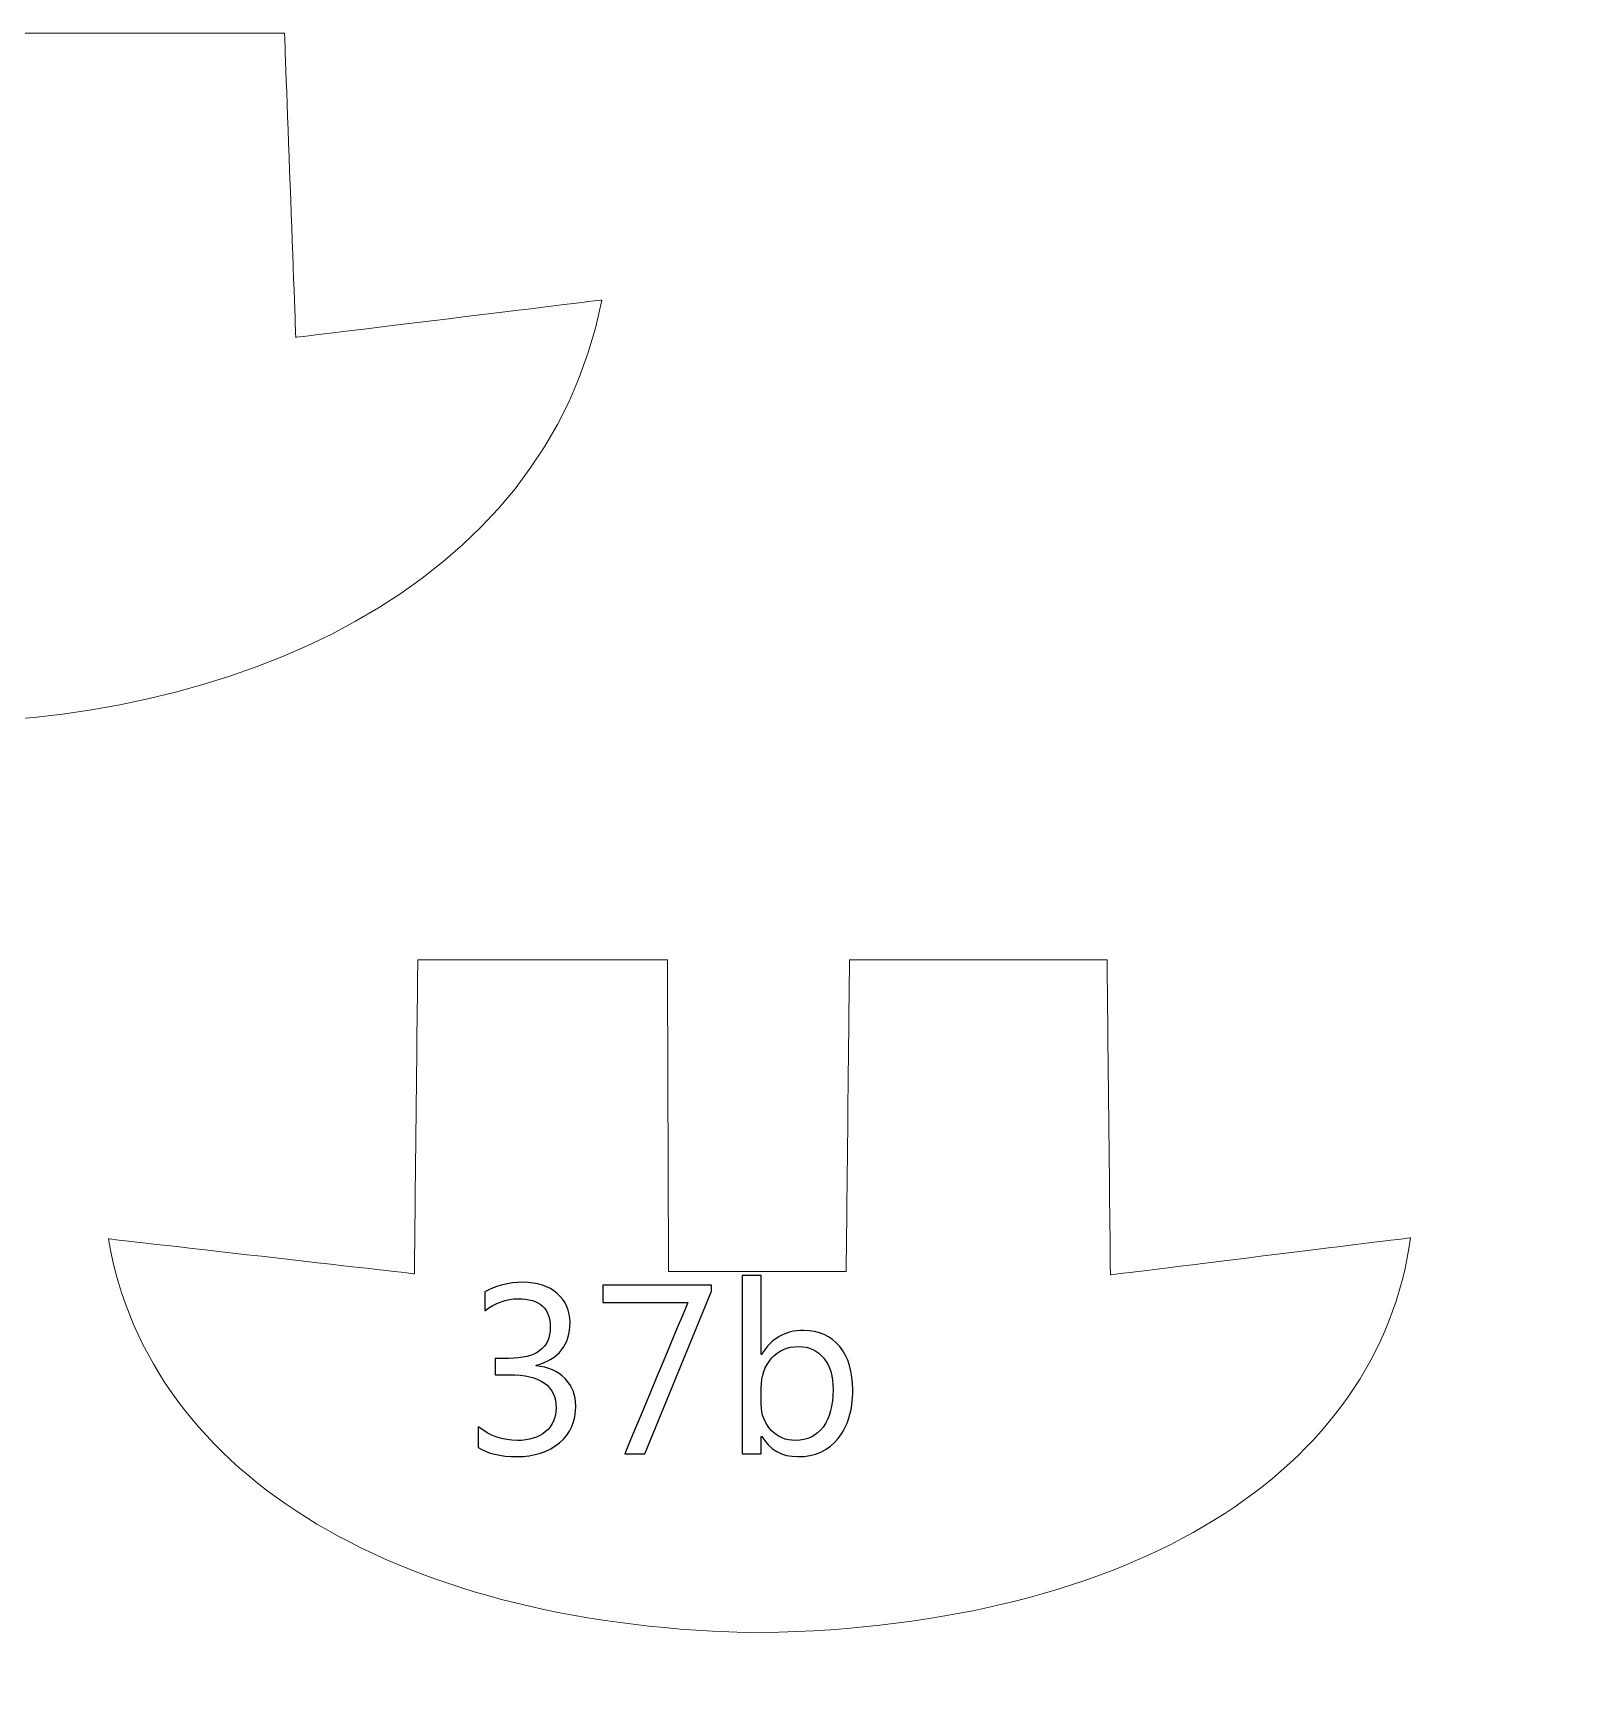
# Model space of a CAD drawing. Header units: centimetres. Extents: x -494 to 505, y -672 to 577.
# Drawn here: x 12.1 to 80.5, y 413.3 to 487.7 of the extents above; entities that cross this region are included whole.
import ezdxf

# ---------------------------------------------------------------- set-up
doc = ezdxf.new("R2010")
doc.units = ezdxf.units.CM
doc.header["$MEASUREMENT"] = 0
doc.layers.add('Camada 1', color=7, linetype='Continuous')
doc.layers.add('Camada 2', color=10, linetype='Continuous')

msp = doc.modelspace()

# ---------------------------------------------------------------- linework, layer by layer
at = {"layer": 'Camada 1', "lineweight": 9}
for points, knots in [([(-8.541766, 487.702352), (-8.541766, 487.702352), (3.288538, 487.702352), (3.288538, 487.702352), (3.288538, 487.702352), (3.288538, 487.702352), (3.288538, 474.205808), (3.288538, 474.205808), (3.288538, 474.205808), (3.288538, 474.205808), (11.536426, 474.205808), (11.536426, 474.205808), (11.536426, 474.205808), (11.536426, 474.205808), (11.619738, 487.702352), (11.619738, 487.702352), (11.619738, 487.702352), (11.619738, 487.702352), (23.36673, 487.702352), (23.36673, 487.702352), (23.36673, 487.702352), (23.36673, 487.702352), (23.866602, 474.122496), (23.866602, 474.122496), (23.866602, 474.122496), (23.866602, 474.122496), (37.52977, 475.788736), (37.52977, 475.788736), (37.52977, 475.788736), (32.497014, 449.928488), (-18.839942, 451.329552), (-22.954742, 475.788736), (-22.954742, 475.788736), (-22.954742, 475.788736), (-9.041638, 474.039184), (-9.041638, 474.039184), (-9.041638, 474.039184), (-9.041638, 474.039184), (-8.541766, 487.702352), (-8.541766, 487.702352)], [0, 0, 0, 0, 0.090909091, 0.090909091, 0.090909091, 0.090909101, 0.181818182, 0.181818182, 0.181818182, 0.181818192, 0.272727273, 0.272727273, 0.272727273, 0.272727283, 0.363636364, 0.363636364, 0.363636364, 0.363636374, 0.454545455, 0.454545455, 0.454545455, 0.454545465, 0.545454545, 0.545454545, 0.545454545, 0.545454555, 0.636363636, 0.636363636, 0.636363636, 0.636363646, 0.727272727, 0.727272727, 0.727272727, 0.727272737, 0.818181818, 0.818181818, 0.818181818, 0.818181828, 1, 1, 1, 1]), ([(288.960814, 353.67214), (288.960814, 353.67214), (306.821586, 353.757484), (306.821586, 353.757484), (306.821586, 353.757484), (306.821586, 353.757484), (306.803806, 326.357488), (306.803806, 326.357488), (306.803806, 326.357488), (306.803806, 326.357488), (315.147198, 326.356472), (315.147198, 326.356472), (315.147198, 326.356472), (315.147198, 326.356472), (315.160914, 353.57562), (315.160914, 353.57562), (315.160914, 353.57562), (315.160914, 353.57562), (341.611458, 353.57562), (341.611458, 353.57562), (341.611458, 353.57562), (341.611458, 353.57562), (341.611458, 326.355964), (341.611458, 326.355964), (341.611458, 326.355964), (341.611458, 326.355964), (349.923862, 326.357996), (349.923862, 326.357996), (349.923862, 326.357996), (349.923862, 326.357996), (349.92691, 353.617276), (349.92691, 353.617276), (349.92691, 353.617276), (349.92691, 353.617276), (376.460766, 353.605592), (376.460766, 353.605592), (376.460766, 353.605592), (376.460766, 353.605592), (376.395234, 326.36714), (376.395234, 326.36714), (376.395234, 326.36714), (376.395234, 326.36714), (384.838194, 326.357488), (384.838194, 326.357488), (384.838194, 326.357488), (384.838194, 326.357488), (384.869182, 353.677728), (384.869182, 353.677728), (384.869182, 353.677728), (384.869182, 353.677728), (411.304994, 353.702112), (411.304994, 353.702112), (411.304994, 353.702112), (411.304994, 353.702112), (411.304994, 326.35952), (411.304994, 326.35952), (411.304994, 326.35952), (411.304994, 326.35952), (419.585902, 326.365108), (419.585902, 326.365108), (419.585902, 326.365108), (419.585902, 326.365108), (419.720522, 353.670108), (419.720522, 353.670108), (419.720522, 353.670108), (419.720522, 353.670108), (446.437766, 353.618292), (446.437766, 353.618292), (446.437766, 353.618292), (446.437766, 353.618292), (446.52311, 326.358504), (446.52311, 326.358504), (446.52311, 326.358504), (446.52311, 326.358504), (454.750678, 326.360536), (454.750678, 326.360536), (454.750678, 326.360536), (454.750678, 326.360536), (454.791826, 353.618292), (454.791826, 353.618292), (454.791826, 353.618292), (454.791826, 353.618292), (489.229146, 353.633024), (489.229146, 353.633024), (489.229146, 353.633024), (489.229146, 353.633024), (489.287566, 342.489536), (489.287566, 342.489536), (489.287566, 342.489536), (489.287566, 342.489536), (481.005134, 342.497156), (481.005134, 342.497156), (481.005134, 342.497156), (481.005134, 342.497156), (481.005642, 309.723028), (481.005642, 309.723028), (481.005642, 309.723028), (481.005642, 309.723028), (489.285534, 309.728616), (489.285534, 309.728616), (489.285534, 309.728616), (489.285534, 309.728616), (489.28401, 298.680632), (489.28401, 298.680632), (489.28401, 298.680632), (489.28401, 298.680632), (280.265378, 298.67606), (280.265378, 298.67606), (280.265378, 298.67606), (280.265378, 298.67606), (280.256742, 315.430408), (280.256742, 315.430408), (280.256742, 315.430408), (280.256742, 315.430408), (252.19279, 315.430408), (252.19279, 315.430408), (252.19279, 315.430408), (247.88749, 315.334904), (245.91899, 310.748172), (245.883938, 302.43526), (245.883938, 302.43526), (246.230902, 288.837116), (238.245142, 283.140404), (231.76103, 283.8704), (231.76103, 283.8704), (231.76103, 283.8704), (235.595922, 314.865512), (235.595922, 314.865512), (235.595922, 314.865512), (235.595922, 314.865512), (227.385626, 315.718444), (227.385626, 315.718444), (227.385626, 315.718444), (227.385626, 315.718444), (224.653602, 295.469056), (224.653602, 295.469056), (224.653602, 295.469056), (224.653602, 295.469056), (5.72135, 295.22674), (5.72135, 295.22674), (5.72135, 295.22674), (5.72135, 295.22674), (5.716778, 279.167844), (5.716778, 279.167844), (5.716778, 279.167844), (5.716778, 279.167844), (-2.628138, 279.165304), (-2.628138, 279.165304), (-2.628138, 279.165304), (-2.628138, 279.165304), (-2.98577, 224.0915), (-2.98577, 224.0915), (-2.98577, 224.0915), (-2.98577, 224.0915), (-88.789002, 214.483696), (-88.789002, 214.483696), (-88.789002, 214.483696), (-88.789002, 214.483696), (-160.134554, 214.52332), (-160.134554, 214.52332), (-160.134554, 214.52332), (-163.876482, 213.130384), (-165.443662, 209.995516), (-164.388038, 204.757528), (-164.388038, 204.757528), (-164.388038, 204.757528), (-161.889694, 196.939916), (-161.889694, 196.939916), (-161.889694, 196.939916), (-159.55137, 189.6237), (-158.882842, 185.430668), (-164.745162, 183.003444), (-164.745162, 183.003444), (-164.745162, 183.003444), (-175.274478, 179.070508), (-175.274478, 179.070508), (-175.274478, 179.070508), (-189.770766, 172.492416), (-191.904366, 158.459424), (-185.580274, 139.325096), (-185.580274, 139.325096), (-182.29707, 128.78308), (-186.260486, 121.438924), (-192.412366, 123.689364), (-192.412366, 123.689364), (-192.412366, 123.689364), (-261.359142, 146.906996), (-261.359142, 146.906996), (-261.359142, 146.906996), (-259.768086, 152.90292), (-257.854958, 158.898844), (-255.620774, 164.893752), (-255.620774, 164.893752), (-255.620774, 164.893752), (-235.993178, 156.483304), (-235.993178, 156.483304), (-235.993178, 156.483304), (-235.993178, 156.483304), (-233.24947, 164.39388), (-233.24947, 164.39388), (-233.24947, 164.39388), (-233.24947, 164.39388), (-252.959362, 172.804328), (-252.959362, 172.804328), (-252.959362, 172.804328), (-249.96013, 179.295044), (-246.799354, 185.623708), (-243.478558, 191.789812), (-243.478558, 191.789812), (-243.478558, 191.789812), (-223.85147, 181.048152), (-223.85147, 181.048152), (-223.85147, 181.048152), (-223.85147, 181.048152), (-219.526358, 188.126116), (-219.526358, 188.126116), (-219.526358, 188.126116), (-219.526358, 188.126116), (-238.904526, 198.951596), (-238.904526, 198.951596), (-238.904526, 198.951596), (-235.729018, 204.52842), (-232.421938, 209.843116), (-228.924866, 214.772748), (-228.924866, 214.772748), (-228.924866, 214.772748), (-210.96097, 202.698604), (-210.96097, 202.698604), (-210.96097, 202.698604), (-210.96097, 202.698604), (-206.469742, 209.526632), (-206.469742, 209.526632), (-206.469742, 209.526632), (-206.469742, 209.526632), (-224.18421, 221.600776), (-224.18421, 221.600776), (-224.18421, 221.600776), (-220.36151, 226.60102), (-216.750138, 231.702356), (-213.372446, 236.922564), (-213.372446, 236.922564), (-213.372446, 236.922564), (-194.826382, 225.348292), (-194.826382, 225.348292), (-194.826382, 225.348292), (-194.826382, 225.348292), (-191.25057, 232.592372), (-191.25057, 232.592372), (-191.25057, 232.592372), (-191.25057, 232.592372), (-209.380582, 244.333776), (-209.380582, 244.333776), (-209.380582, 244.333776), (-202.259946, 261.027672), (-207.195166, 274.737068), (-227.065078, 282.88488), (-227.065078, 282.88488), (-261.775194, 290.706048), (-301.116238, 286.78124), (-337.022694, 269.0622), (-337.022694, 269.0622), (-362.833158, 254.920496), (-388.11327, 237.066328), (-415.161222, 221.333568), (-415.161222, 221.333568), (-428.876714, 212.451696), (-442.468254, 204.489812), (-456.981306, 198.090028), (-456.981306, 198.090028), (-462.47939, 196.298312), (-466.306662, 195.61048), (-468.373206, 196.760592), (-468.373206, 196.760592), (-481.297234, 208.35874), (-487.891074, 236.208316), (-486.846118, 283.671264), (-486.846118, 283.671264), (-484.055166, 323.948552), (-477.369886, 350.249236), (-465.985606, 359.680256), (-465.985606, 359.680256), (-455.591418, 363.607604), (-416.449002, 364.2106), (-357.647494, 359.764076), (-357.647494, 359.764076), (-317.62573, 356.62108), (-277.81377, 352.853244), (-238.131858, 348.694756), (-238.131858, 348.694756), (-214.866474, 346.01658), (-195.551298, 366.45342), (-178.214274, 397.942308), (-178.214274, 397.942308), (-183.909462, 398.922748), (-187.93587, 403.347936), (-188.438282, 412.292292), (-188.438282, 412.292292), (-188.327538, 422.884092), (-183.723026, 428.164752), (-174.94631, 428.932848), (-174.94631, 428.932848), (-171.28617, 428.963836), (-167.626538, 428.92218), (-163.96843, 428.50308), (-163.96843, 428.50308), (-159.001206, 427.909736), (-156.690822, 430.099216), (-156.854398, 436.178452), (-156.854398, 436.178452), (-156.854398, 436.178452), (-156.778198, 448.203828), (-156.778198, 448.203828), (-156.778198, 448.203828), (-156.778198, 448.203828), (-147.700746, 448.20332), (-147.700746, 448.20332), (-147.700746, 448.20332), (-147.700746, 448.20332), (-147.697698, 465.516468), (-147.697698, 465.516468), (-147.697698, 465.516468), (-147.697698, 465.516468), (-132.459222, 465.506816), (-132.459222, 465.506816), (-132.459222, 465.506816), (-132.459222, 465.506816), (-117.536722, 483.837996), (-117.536722, 483.837996), (-117.536722, 483.837996), (-117.536722, 483.837996), (-45.491654, 483.825804), (-45.491654, 483.825804), (-45.491654, 483.825804), (-45.491654, 483.825804), (-45.47489, 454.015348), (-45.47489, 454.015348), (-45.47489, 454.015348), (-45.47489, 454.015348), (-36.796218, 454.018396), (-36.796218, 454.018396), (-36.796218, 454.018396), (-36.796218, 454.018396), (-36.920678, 434.287168), (-36.920678, 434.287168), (-36.920678, 434.287168), (-37.163502, 430.041812), (-40.062658, 428.173896), (-44.477686, 427.461172), (-44.477686, 427.461172), (-44.477686, 427.461172), (-58.86831, 427.45914), (-58.86831, 427.45914), (-58.86831, 427.45914), (-58.86831, 427.45914), (-58.872882, 414.921192), (-58.872882, 414.921192), (-58.872882, 414.921192), (-58.872882, 414.921192), (-43.79849, 414.921192), (-43.79849, 414.921192), (-43.79849, 414.921192), (-24.761698, 414.171384), (-13.673582, 411.255972), (-8.36295, 404.78964), (-8.36295, 404.78964), (-4.952238, 400.746468), (-2.86385, 396.261336), (-2.70891, 391.1346), (-2.70891, 391.1346), (-2.70891, 391.1346), (-2.534666, 366.474248), (-2.534666, 366.474248), (-2.534666, 366.474248), (-2.534666, 366.474248), (5.877814, 366.480344), (5.877814, 366.480344), (5.877814, 366.480344), (5.877814, 366.480344), (5.90169, 347.073728), (5.90169, 347.073728), (5.90169, 347.073728), (5.90169, 347.073728), (233.39171, 347.06814), (233.39171, 347.06814), (233.39171, 347.06814), (233.39171, 347.06814), (233.356658, 357.819452), (233.356658, 357.819452), (233.356658, 357.819452), (238.909098, 375.214388), (244.365526, 393.373356), (250.012962, 410.004768), (250.012962, 410.004768), (252.496066, 417.378896), (256.725674, 421.44188), (262.677402, 421.235124), (262.677402, 421.235124), (270.499078, 420.488872), (274.919186, 415.631376), (277.312882, 408.136344), (277.312882, 408.136344), (281.81935, 390.775952), (285.049722, 371.798088), (288.960814, 353.67214)], [0, 0, 0, 0, 0.009803922, 0.009803922, 0.009803922, 0.009803932, 0.019607843, 0.019607843, 0.019607843, 0.019607853, 0.029411765, 0.029411765, 0.029411765, 0.029411775, 0.039215686, 0.039215686, 0.039215686, 0.039215696, 0.049019608, 0.049019608, 0.049019608, 0.049019618, 0.058823529, 0.058823529, 0.058823529, 0.058823539, 0.068627451, 0.068627451, 0.068627451, 0.068627461, 0.078431373, 0.078431373, 0.078431373, 0.078431383, 0.088235294, 0.088235294, 0.088235294, 0.088235304, 0.098039216, 0.098039216, 0.098039216, 0.098039226, 0.107843137, 0.107843137, 0.107843137, 0.107843147, 0.117647059, 0.117647059, 0.117647059, 0.117647069, 0.12745098, 0.12745098, 0.12745098, 0.12745099, 0.137254902, 0.137254902, 0.137254902, 0.137254912, 0.147058824, 0.147058824, 0.147058824, 0.147058834, 0.156862745, 0.156862745, 0.156862745, 0.156862755, 0.166666667, 0.166666667, 0.166666667, 0.166666677, 0.176470588, 0.176470588, 0.176470588, 0.176470598, 0.18627451, 0.18627451, 0.18627451, 0.18627452, 0.196078431, 0.196078431, 0.196078431, 0.196078441, 0.205882353, 0.205882353, 0.205882353, 0.205882363, 0.215686275, 0.215686275, 0.215686275, 0.215686285, 0.225490196, 0.225490196, 0.225490196, 0.225490206, 0.235294118, 0.235294118, 0.235294118, 0.235294128, 0.245098039, 0.245098039, 0.245098039, 0.245098049, 0.254901961, 0.254901961, 0.254901961, 0.254901971, 0.264705882, 0.264705882, 0.264705882, 0.264705892, 0.274509804, 0.274509804, 0.274509804, 0.274509814, 0.284313725, 0.284313725, 0.284313725, 0.284313735, 0.294117647, 0.294117647, 0.294117647, 0.294117657, 0.303921569, 0.303921569, 0.303921569, 0.303921579, 0.31372549, 0.31372549, 0.31372549, 0.3137255, 0.323529412, 0.323529412, 0.323529412, 0.323529422, 0.333333333, 0.333333333, 0.333333333, 0.333333343, 0.343137255, 0.343137255, 0.343137255, 0.343137265, 0.352941176, 0.352941176, 0.352941176, 0.352941186, 0.362745098, 0.362745098, 0.362745098, 0.362745108, 0.37254902, 0.37254902, 0.37254902, 0.37254903, 0.382352941, 0.382352941, 0.382352941, 0.382352951, 0.392156863, 0.392156863, 0.392156863, 0.392156873, 0.401960784, 0.401960784, 0.401960784, 0.401960794, 0.411764706, 0.411764706, 0.411764706, 0.411764716, 0.421568627, 0.421568627, 0.421568627, 0.421568637, 0.431372549, 0.431372549, 0.431372549, 0.431372559, 0.441176471, 0.441176471, 0.441176471, 0.441176481, 0.450980392, 0.450980392, 0.450980392, 0.450980402, 0.460784314, 0.460784314, 0.460784314, 0.460784324, 0.470588235, 0.470588235, 0.470588235, 0.470588245, 0.480392157, 0.480392157, 0.480392157, 0.480392167, 0.490196078, 0.490196078, 0.490196078, 0.490196088, 0.5, 0.5, 0.5, 0.50000001, 0.509803922, 0.509803922, 0.509803922, 0.509803932, 0.519607843, 0.519607843, 0.519607843, 0.519607853, 0.529411765, 0.529411765, 0.529411765, 0.529411775, 0.539215686, 0.539215686, 0.539215686, 0.539215696, 0.549019608, 0.549019608, 0.549019608, 0.549019618, 0.558823529, 0.558823529, 0.558823529, 0.558823539, 0.568627451, 0.568627451, 0.568627451, 0.568627461, 0.578431373, 0.578431373, 0.578431373, 0.578431383, 0.588235294, 0.588235294, 0.588235294, 0.588235304, 0.598039216, 0.598039216, 0.598039216, 0.598039226, 0.607843137, 0.607843137, 0.607843137, 0.607843147, 0.617647059, 0.617647059, 0.617647059, 0.617647069, 0.62745098, 0.62745098, 0.62745098, 0.62745099, 0.637254902, 0.637254902, 0.637254902, 0.637254912, 0.647058824, 0.647058824, 0.647058824, 0.647058834, 0.656862745, 0.656862745, 0.656862745, 0.656862755, 0.666666667, 0.666666667, 0.666666667, 0.666666677, 0.676470588, 0.676470588, 0.676470588, 0.676470598, 0.68627451, 0.68627451, 0.68627451, 0.68627452, 0.696078431, 0.696078431, 0.696078431, 0.696078441, 0.705882353, 0.705882353, 0.705882353, 0.705882363, 0.715686275, 0.715686275, 0.715686275, 0.715686285, 0.725490196, 0.725490196, 0.725490196, 0.725490206, 0.735294118, 0.735294118, 0.735294118, 0.735294128, 0.745098039, 0.745098039, 0.745098039, 0.745098049, 0.754901961, 0.754901961, 0.754901961, 0.754901971, 0.764705882, 0.764705882, 0.764705882, 0.764705892, 0.774509804, 0.774509804, 0.774509804, 0.774509814, 0.784313725, 0.784313725, 0.784313725, 0.784313735, 0.794117647, 0.794117647, 0.794117647, 0.794117657, 0.803921569, 0.803921569, 0.803921569, 0.803921579, 0.81372549, 0.81372549, 0.81372549, 0.8137255, 0.823529412, 0.823529412, 0.823529412, 0.823529422, 0.833333333, 0.833333333, 0.833333333, 0.833333343, 0.843137255, 0.843137255, 0.843137255, 0.843137265, 0.852941176, 0.852941176, 0.852941176, 0.852941186, 0.862745098, 0.862745098, 0.862745098, 0.862745108, 0.87254902, 0.87254902, 0.87254902, 0.87254903, 0.882352941, 0.882352941, 0.882352941, 0.882352951, 0.892156863, 0.892156863, 0.892156863, 0.892156873, 0.901960784, 0.901960784, 0.901960784, 0.901960794, 0.911764706, 0.911764706, 0.911764706, 0.911764716, 0.921568627, 0.921568627, 0.921568627, 0.921568637, 0.931372549, 0.931372549, 0.931372549, 0.931372559, 0.941176471, 0.941176471, 0.941176471, 0.941176481, 0.950980392, 0.950980392, 0.950980392, 0.950980402, 0.960784314, 0.960784314, 0.960784314, 0.960784324, 0.970588235, 0.970588235, 0.970588235, 0.970588245, 0.980392157, 0.980392157, 0.980392157, 0.980392167, 1, 1, 1, 1]), ([(29.31287, 446.320164), (29.31287, 446.320164), (40.459406, 446.324228), (40.459406, 446.324228), (40.459406, 446.324228), (40.459406, 446.324228), (40.507666, 432.39944), (40.507666, 432.39944), (40.507666, 432.39944), (40.507666, 432.39944), (48.439578, 432.39944), (48.439578, 432.39944), (48.439578, 432.39944), (48.439578, 432.39944), (48.587406, 446.320164), (48.587406, 446.320164), (48.587406, 446.320164), (48.587406, 446.320164), (60.087002, 446.323212), (60.087002, 446.323212), (60.087002, 446.323212), (60.087002, 446.323212), (60.236862, 432.248564), (60.236862, 432.248564), (60.236862, 432.248564), (60.236862, 432.248564), (73.639934, 433.907184), (73.639934, 433.907184), (73.639934, 433.907184), (72.189594, 423.50182), (61.38545, 416.586416), (44.674282, 416.264852), (44.674282, 416.264852), (28.791662, 416.48126), (17.316958, 423.137076), (15.507462, 433.856892), (15.507462, 433.856892), (15.507462, 433.856892), (29.161994, 432.298856), (29.161994, 432.298856), (29.161994, 432.298856), (29.161994, 432.298856), (29.31287, 446.320164), (29.31287, 446.320164)], [0, 0, 0, 0, 0.083333333, 0.083333333, 0.083333333, 0.083333343, 0.166666667, 0.166666667, 0.166666667, 0.166666677, 0.25, 0.25, 0.25, 0.25000001, 0.333333333, 0.333333333, 0.333333333, 0.333333343, 0.416666667, 0.416666667, 0.416666667, 0.416666677, 0.5, 0.5, 0.5, 0.50000001, 0.583333333, 0.583333333, 0.583333333, 0.583333343, 0.666666667, 0.666666667, 0.666666667, 0.666666677, 0.75, 0.75, 0.75, 0.75000001, 0.833333333, 0.833333333, 0.833333333, 0.833333343, 1, 1, 1, 1])]:
    msp.add_open_spline(points, degree=3, knots=knots, dxfattribs=at)
at = {"layer": 'Camada 2'}
for points, knots in [([(44.671234, 425.031916), (44.671234, 425.031916), (44.649898, 425.031916), (44.649898, 425.031916), (44.649898, 425.031916), (44.649898, 425.031916), (44.649898, 424.26128), (44.649898, 424.26128), (44.649898, 424.26128), (44.649898, 424.26128), (43.7896, 424.26128), (43.7896, 424.26128), (43.7896, 424.26128), (43.7896, 424.26128), (43.7896, 432.218338), (43.7896, 432.218338), (43.7896, 432.218338), (43.7896, 432.218338), (44.649898, 432.218338), (44.649898, 432.218338), (44.649898, 432.218338), (44.649898, 432.218338), (44.649898, 428.69866), (44.649898, 428.69866), (44.649898, 428.69866), (44.649898, 428.69866), (44.671234, 428.69866), (44.671234, 428.69866), (44.671234, 428.69866), (45.094398, 429.410114), (45.714412, 429.76673), (46.529752, 429.76673), (46.529752, 429.76673), (47.21987, 429.76673), (47.759112, 429.5267), (48.149764, 429.044608), (48.149764, 429.044608), (48.54067, 428.562516), (48.735996, 427.917356), (48.735996, 427.107096), (48.735996, 427.107096), (48.735996, 426.207428), (48.517302, 425.485306), (48.079914, 424.944032), (48.079914, 424.944032), (47.641002, 424.402758), (47.042324, 424.132248), (46.282356, 424.132248), (46.282356, 424.132248), (45.57268, 424.132248), (45.035216, 424.43146), (44.671234, 425.031916)], [0, 0, 0, 0, 0.071428571, 0.071428571, 0.071428571, 0.071428581, 0.142857143, 0.142857143, 0.142857143, 0.142857153, 0.214285714, 0.214285714, 0.214285714, 0.214285724, 0.285714286, 0.285714286, 0.285714286, 0.285714296, 0.357142857, 0.357142857, 0.357142857, 0.357142867, 0.428571429, 0.428571429, 0.428571429, 0.428571439, 0.5, 0.5, 0.5, 0.50000001, 0.571428571, 0.571428571, 0.571428571, 0.571428581, 0.642857143, 0.642857143, 0.642857143, 0.642857153, 0.714285714, 0.714285714, 0.714285714, 0.714285724, 0.785714286, 0.785714286, 0.785714286, 0.785714296, 0.857142857, 0.857142857, 0.857142857, 0.857142867, 1, 1, 1, 1]), ([(32.015176, 424.540934), (32.015176, 424.540934), (32.015176, 425.465494), (32.015176, 425.465494), (32.015176, 425.465494), (32.529526, 425.057062), (33.111948, 424.852592), (33.75914, 424.852592), (33.75914, 424.852592), (34.285936, 424.852592), (34.70529, 424.983402), (35.01898, 425.247054), (35.01898, 425.247054), (35.332416, 425.510452), (35.488372, 425.86529), (35.488372, 426.30979), (35.488372, 426.30979), (35.488372, 427.29531), (34.789618, 427.788324), (33.39338, 427.788324), (33.39338, 427.788324), (33.39338, 427.788324), (32.768032, 427.788324), (32.768032, 427.788324), (32.768032, 427.788324), (32.768032, 427.788324), (32.768032, 428.519336), (32.768032, 428.519336), (32.768032, 428.519336), (32.768032, 428.519336), (33.3629, 428.519336), (33.3629, 428.519336), (33.3629, 428.519336), (34.608516, 428.519336), (35.230308, 428.98187), (35.230308, 429.904652), (35.230308, 429.904652), (35.230308, 430.759616), (34.755328, 431.186082), (33.805622, 431.186082), (33.805622, 431.186082), (33.27527, 431.186082), (32.775144, 431.007012), (32.305498, 430.648364), (32.305498, 430.648364), (32.305498, 430.648364), (32.305498, 431.487072), (32.305498, 431.487072), (32.305498, 431.487072), (32.789368, 431.773838), (33.361122, 431.917348), (34.018982, 431.917348), (34.018982, 431.917348), (34.65322, 431.917348), (35.160458, 431.748946), (35.54222, 431.413666), (35.54222, 431.413666), (35.922204, 431.076862), (36.112196, 430.646586), (36.112196, 430.121568), (36.112196, 430.121568), (36.112196, 429.13046), (35.608514, 428.492412), (34.599626, 428.209456), (34.599626, 428.209456), (34.599626, 428.209456), (34.599626, 428.187866), (34.599626, 428.187866), (34.599626, 428.187866), (35.140646, 428.135796), (35.570922, 427.945804), (35.889946, 427.61789), (35.889946, 427.61789), (36.210748, 427.289976), (36.37026, 426.88129), (36.37026, 426.392086), (36.37026, 426.392086), (36.37026, 425.714668), (36.128198, 425.169838), (35.64255, 424.75404), (35.64255, 424.75404), (35.156902, 424.34002), (34.517076, 424.132248), (33.723072, 424.132248), (33.723072, 424.132248), (33.008062, 424.132248), (32.43834, 424.268392), (32.015176, 424.540934)], [0, 0, 0, 0, 0.043478261, 0.043478261, 0.043478261, 0.043478271, 0.086956522, 0.086956522, 0.086956522, 0.086956532, 0.130434783, 0.130434783, 0.130434783, 0.130434793, 0.173913043, 0.173913043, 0.173913043, 0.173913053, 0.217391304, 0.217391304, 0.217391304, 0.217391314, 0.260869565, 0.260869565, 0.260869565, 0.260869575, 0.304347826, 0.304347826, 0.304347826, 0.304347836, 0.347826087, 0.347826087, 0.347826087, 0.347826097, 0.391304348, 0.391304348, 0.391304348, 0.391304358, 0.434782609, 0.434782609, 0.434782609, 0.434782619, 0.47826087, 0.47826087, 0.47826087, 0.47826088, 0.52173913, 0.52173913, 0.52173913, 0.52173914, 0.565217391, 0.565217391, 0.565217391, 0.565217401, 0.608695652, 0.608695652, 0.608695652, 0.608695662, 0.652173913, 0.652173913, 0.652173913, 0.652173923, 0.695652174, 0.695652174, 0.695652174, 0.695652184, 0.739130435, 0.739130435, 0.739130435, 0.739130445, 0.782608696, 0.782608696, 0.782608696, 0.782608706, 0.826086957, 0.826086957, 0.826086957, 0.826086967, 0.869565217, 0.869565217, 0.869565217, 0.869565227, 0.913043478, 0.913043478, 0.913043478, 0.913043488, 1, 1, 1, 1]), ([(42.424096, 431.517552), (42.424096, 431.517552), (39.445438, 424.26128), (39.445438, 424.26128), (39.445438, 424.26128), (39.445438, 424.26128), (38.552882, 424.26128), (38.552882, 424.26128), (38.552882, 424.26128), (38.552882, 424.26128), (41.37025, 431.014124), (41.37025, 431.014124), (41.37025, 431.014124), (41.37025, 431.014124), (37.574474, 431.014124), (37.574474, 431.014124), (37.574474, 431.014124), (37.574474, 431.014124), (37.574474, 431.788316), (37.574474, 431.788316), (37.574474, 431.788316), (37.574474, 431.788316), (42.424096, 431.788316), (42.424096, 431.788316), (42.424096, 431.788316), (42.424096, 431.788316), (42.424096, 431.517552), (42.424096, 431.517552)], [0, 0, 0, 0, 0.125, 0.125, 0.125, 0.12500001, 0.25, 0.25, 0.25, 0.25000001, 0.375, 0.375, 0.375, 0.37500001, 0.5, 0.5, 0.5, 0.50000001, 0.625, 0.625, 0.625, 0.62500001, 0.75, 0.75, 0.75, 0.75000001, 1, 1, 1, 1]), ([(44.649898, 427.20768), (44.649898, 427.20768), (44.649898, 426.454824), (44.649898, 426.454824), (44.649898, 426.454824), (44.649898, 426.008546), (44.794932, 425.630594), (45.083476, 425.318682), (45.083476, 425.318682), (45.37202, 425.008548), (45.739558, 424.852592), (46.183804, 424.852592), (46.183804, 424.852592), (46.70552, 424.852592), (47.113952, 425.053506), (47.409862, 425.453048), (47.409862, 425.453048), (47.705518, 425.854368), (47.854108, 426.41012), (47.854108, 427.123352), (47.854108, 427.123352), (47.854108, 427.723808), (47.716186, 428.194978), (47.43831, 428.535592), (47.43831, 428.535592), (47.162466, 428.875952), (46.787816, 429.046386), (46.314614, 429.046386), (46.314614, 429.046386), (45.814742, 429.046386), (45.41139, 428.872396), (45.106844, 428.522892), (45.106844, 428.522892), (44.802298, 428.173642), (44.649898, 427.734476), (44.649898, 427.20768)], [0, 0, 0, 0, 0.1, 0.1, 0.1, 0.10000001, 0.2, 0.2, 0.2, 0.20000001, 0.3, 0.3, 0.3, 0.30000001, 0.4, 0.4, 0.4, 0.40000001, 0.5, 0.5, 0.5, 0.50000001, 0.6, 0.6, 0.6, 0.60000001, 0.7, 0.7, 0.7, 0.70000001, 0.8, 0.8, 0.8, 0.80000001, 1, 1, 1, 1])]:
    msp.add_open_spline(points, degree=3, knots=knots, dxfattribs=at)
at = {"layer": 'Camada 2', "lineweight": 9}
for points, knots in [([(44.671234, 425.031916), (44.671234, 425.031916), (44.649898, 425.031916), (44.649898, 425.031916), (44.649898, 425.031916), (44.649898, 425.031916), (44.649898, 424.26128), (44.649898, 424.26128), (44.649898, 424.26128), (44.649898, 424.26128), (43.7896, 424.26128), (43.7896, 424.26128), (43.7896, 424.26128), (43.7896, 424.26128), (43.7896, 432.218338), (43.7896, 432.218338), (43.7896, 432.218338), (43.7896, 432.218338), (44.649898, 432.218338), (44.649898, 432.218338), (44.649898, 432.218338), (44.649898, 432.218338), (44.649898, 428.69866), (44.649898, 428.69866), (44.649898, 428.69866), (44.649898, 428.69866), (44.671234, 428.69866), (44.671234, 428.69866), (44.671234, 428.69866), (45.094398, 429.410114), (45.714412, 429.76673), (46.529752, 429.76673), (46.529752, 429.76673), (47.21987, 429.76673), (47.759112, 429.5267), (48.149764, 429.044608), (48.149764, 429.044608), (48.54067, 428.562516), (48.735996, 427.917356), (48.735996, 427.107096), (48.735996, 427.107096), (48.735996, 426.207428), (48.517302, 425.485306), (48.079914, 424.944032), (48.079914, 424.944032), (47.641002, 424.402758), (47.042324, 424.132248), (46.282356, 424.132248), (46.282356, 424.132248), (45.57268, 424.132248), (45.035216, 424.43146), (44.671234, 425.031916)], [0, 0, 0, 0, 0.071428571, 0.071428571, 0.071428571, 0.071428581, 0.142857143, 0.142857143, 0.142857143, 0.142857153, 0.214285714, 0.214285714, 0.214285714, 0.214285724, 0.285714286, 0.285714286, 0.285714286, 0.285714296, 0.357142857, 0.357142857, 0.357142857, 0.357142867, 0.428571429, 0.428571429, 0.428571429, 0.428571439, 0.5, 0.5, 0.5, 0.50000001, 0.571428571, 0.571428571, 0.571428571, 0.571428581, 0.642857143, 0.642857143, 0.642857143, 0.642857153, 0.714285714, 0.714285714, 0.714285714, 0.714285724, 0.785714286, 0.785714286, 0.785714286, 0.785714296, 0.857142857, 0.857142857, 0.857142857, 0.857142867, 1, 1, 1, 1]), ([(32.015176, 424.540934), (32.015176, 424.540934), (32.015176, 425.465494), (32.015176, 425.465494), (32.015176, 425.465494), (32.529526, 425.057062), (33.111948, 424.852592), (33.75914, 424.852592), (33.75914, 424.852592), (34.285936, 424.852592), (34.70529, 424.983402), (35.01898, 425.247054), (35.01898, 425.247054), (35.332416, 425.510452), (35.488372, 425.86529), (35.488372, 426.30979), (35.488372, 426.30979), (35.488372, 427.29531), (34.789618, 427.788324), (33.39338, 427.788324), (33.39338, 427.788324), (33.39338, 427.788324), (32.768032, 427.788324), (32.768032, 427.788324), (32.768032, 427.788324), (32.768032, 427.788324), (32.768032, 428.519336), (32.768032, 428.519336), (32.768032, 428.519336), (32.768032, 428.519336), (33.3629, 428.519336), (33.3629, 428.519336), (33.3629, 428.519336), (34.608516, 428.519336), (35.230308, 428.98187), (35.230308, 429.904652), (35.230308, 429.904652), (35.230308, 430.759616), (34.755328, 431.186082), (33.805622, 431.186082), (33.805622, 431.186082), (33.27527, 431.186082), (32.775144, 431.007012), (32.305498, 430.648364), (32.305498, 430.648364), (32.305498, 430.648364), (32.305498, 431.487072), (32.305498, 431.487072), (32.305498, 431.487072), (32.789368, 431.773838), (33.361122, 431.917348), (34.018982, 431.917348), (34.018982, 431.917348), (34.65322, 431.917348), (35.160458, 431.748946), (35.54222, 431.413666), (35.54222, 431.413666), (35.922204, 431.076862), (36.112196, 430.646586), (36.112196, 430.121568), (36.112196, 430.121568), (36.112196, 429.13046), (35.608514, 428.492412), (34.599626, 428.209456), (34.599626, 428.209456), (34.599626, 428.209456), (34.599626, 428.187866), (34.599626, 428.187866), (34.599626, 428.187866), (35.140646, 428.135796), (35.570922, 427.945804), (35.889946, 427.61789), (35.889946, 427.61789), (36.210748, 427.289976), (36.37026, 426.88129), (36.37026, 426.392086), (36.37026, 426.392086), (36.37026, 425.714668), (36.128198, 425.169838), (35.64255, 424.75404), (35.64255, 424.75404), (35.156902, 424.34002), (34.517076, 424.132248), (33.723072, 424.132248), (33.723072, 424.132248), (33.008062, 424.132248), (32.43834, 424.268392), (32.015176, 424.540934)], [0, 0, 0, 0, 0.043478261, 0.043478261, 0.043478261, 0.043478271, 0.086956522, 0.086956522, 0.086956522, 0.086956532, 0.130434783, 0.130434783, 0.130434783, 0.130434793, 0.173913043, 0.173913043, 0.173913043, 0.173913053, 0.217391304, 0.217391304, 0.217391304, 0.217391314, 0.260869565, 0.260869565, 0.260869565, 0.260869575, 0.304347826, 0.304347826, 0.304347826, 0.304347836, 0.347826087, 0.347826087, 0.347826087, 0.347826097, 0.391304348, 0.391304348, 0.391304348, 0.391304358, 0.434782609, 0.434782609, 0.434782609, 0.434782619, 0.47826087, 0.47826087, 0.47826087, 0.47826088, 0.52173913, 0.52173913, 0.52173913, 0.52173914, 0.565217391, 0.565217391, 0.565217391, 0.565217401, 0.608695652, 0.608695652, 0.608695652, 0.608695662, 0.652173913, 0.652173913, 0.652173913, 0.652173923, 0.695652174, 0.695652174, 0.695652174, 0.695652184, 0.739130435, 0.739130435, 0.739130435, 0.739130445, 0.782608696, 0.782608696, 0.782608696, 0.782608706, 0.826086957, 0.826086957, 0.826086957, 0.826086967, 0.869565217, 0.869565217, 0.869565217, 0.869565227, 0.913043478, 0.913043478, 0.913043478, 0.913043488, 1, 1, 1, 1]), ([(42.424096, 431.517552), (42.424096, 431.517552), (39.445438, 424.26128), (39.445438, 424.26128), (39.445438, 424.26128), (39.445438, 424.26128), (38.552882, 424.26128), (38.552882, 424.26128), (38.552882, 424.26128), (38.552882, 424.26128), (41.37025, 431.014124), (41.37025, 431.014124), (41.37025, 431.014124), (41.37025, 431.014124), (37.574474, 431.014124), (37.574474, 431.014124), (37.574474, 431.014124), (37.574474, 431.014124), (37.574474, 431.788316), (37.574474, 431.788316), (37.574474, 431.788316), (37.574474, 431.788316), (42.424096, 431.788316), (42.424096, 431.788316), (42.424096, 431.788316), (42.424096, 431.788316), (42.424096, 431.517552), (42.424096, 431.517552)], [0, 0, 0, 0, 0.125, 0.125, 0.125, 0.12500001, 0.25, 0.25, 0.25, 0.25000001, 0.375, 0.375, 0.375, 0.37500001, 0.5, 0.5, 0.5, 0.50000001, 0.625, 0.625, 0.625, 0.62500001, 0.75, 0.75, 0.75, 0.75000001, 1, 1, 1, 1]), ([(44.649898, 427.20768), (44.649898, 427.20768), (44.649898, 426.454824), (44.649898, 426.454824), (44.649898, 426.454824), (44.649898, 426.008546), (44.794932, 425.630594), (45.083476, 425.318682), (45.083476, 425.318682), (45.37202, 425.008548), (45.739558, 424.852592), (46.183804, 424.852592), (46.183804, 424.852592), (46.70552, 424.852592), (47.113952, 425.053506), (47.409862, 425.453048), (47.409862, 425.453048), (47.705518, 425.854368), (47.854108, 426.41012), (47.854108, 427.123352), (47.854108, 427.123352), (47.854108, 427.723808), (47.716186, 428.194978), (47.43831, 428.535592), (47.43831, 428.535592), (47.162466, 428.875952), (46.787816, 429.046386), (46.314614, 429.046386), (46.314614, 429.046386), (45.814742, 429.046386), (45.41139, 428.872396), (45.106844, 428.522892), (45.106844, 428.522892), (44.802298, 428.173642), (44.649898, 427.734476), (44.649898, 427.20768)], [0, 0, 0, 0, 0.1, 0.1, 0.1, 0.10000001, 0.2, 0.2, 0.2, 0.20000001, 0.3, 0.3, 0.3, 0.30000001, 0.4, 0.4, 0.4, 0.40000001, 0.5, 0.5, 0.5, 0.50000001, 0.6, 0.6, 0.6, 0.60000001, 0.7, 0.7, 0.7, 0.70000001, 0.8, 0.8, 0.8, 0.80000001, 1, 1, 1, 1])]:
    msp.add_open_spline(points, degree=3, knots=knots, dxfattribs=at)

doc.saveas('drawing.dxf')
